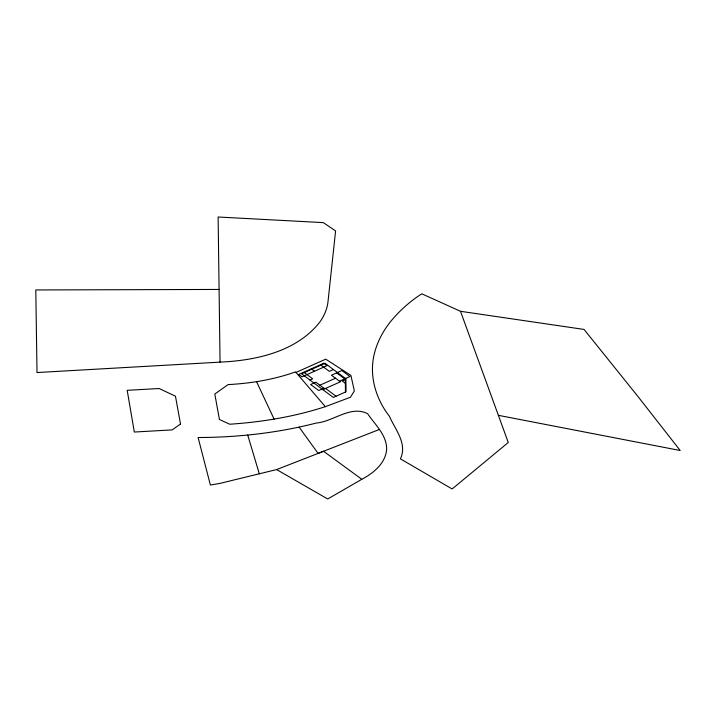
<?xml version="1.0" encoding="UTF-8"?>
<svg xmlns="http://www.w3.org/2000/svg" width="716" height="716" viewBox="0 0 716 716"><rect width="100%" height="100%" fill="white"/><g stroke="black" fill="none" stroke-linecap="round" stroke-linejoin="round"><path stroke-width="1.07" d="M361.804 479.29L327.722 498.989L276.636 469.58L220.107 483.354L210.388 485.027L198.099 437.521C237.873 437.413 277.754 432.956 316.329 423.031C333.155 421.688 350.867 404.889 367.657 413.741C374.907 424.543 386.604 434.791 386.667 448.887C385.826 463.189 373.573 473.106 361.804 479.29L323.551 451.268L318.092 453.407L299.136 427.148M295.994 372.454L325.699 359.155L350.903 375.381L354.357 390.945L350.464 397.255L325.341 406.661C294.437 416.712 262.119 422.073 229.738 424.221L219.436 419.478L214.8 394.024L228.118 384.599C251.012 383.382 273.879 379.605 295.52 371.899L325.341 406.661M309.947 380.044L312.668 378.827L304.291 372.589M333.423 369.537L329.315 371.371L320.938 365.133M319.9 385.208L335.509 378.218M323.909 388.197L318.71 390.524L310.637 384.519L315.845 382.183L324.742 388.815M339.527 381.207L349.927 376.544L341.863 370.539L331.454 375.202L340.351 381.825L322.853 389.656M345.327 379.596L342.23 380.984L345.372 383.32M276.636 469.58L379.203 429.546M219.087 289.443L35.8 289.953L37.008 372.544L227.5 361.705C261.161 359.226 298.312 349.766 319.954 321.878A111.419 64.324 0 0 0 328.017 301.499L335.598 230.91L323.292 222.613L218.12 217.011L220.054 362.135M460.495 311.299L508.27 442.488L452.136 488.965L400.432 458.875C407.619 443.222 395.169 429.779 389.486 416.363C377.01 400.423 370.1 379.722 373.188 359.468A202.082 116.672 0 0 1 390.229 322.012C399.179 311.03 409.838 301.445 421.778 293.802L460.495 311.299L584.05 329.432L637.464 395.876L680.2 450.507L498.381 415.334M336.654 372.866L344.727 378.88M311.254 368.847L314.485 371.246M325.574 388.439L336.037 396.225M256.543 381.655L274.085 419.093M247.709 435.024L259.299 473.804M345.309 378.379L345.47 392.01M180.513 423.997L172.207 429.886L134.322 432.034L127.188 390.327L159.131 388.511L175.465 396.199L180.513 423.997M323.748 363.254L298.769 374.441L301.991 376.84L326.97 365.661L323.748 363.254M325.046 363.298L301.57 373.806L333.316 397.443L346.061 391.741L345.909 378.827L325.046 363.298"/></g></svg>
